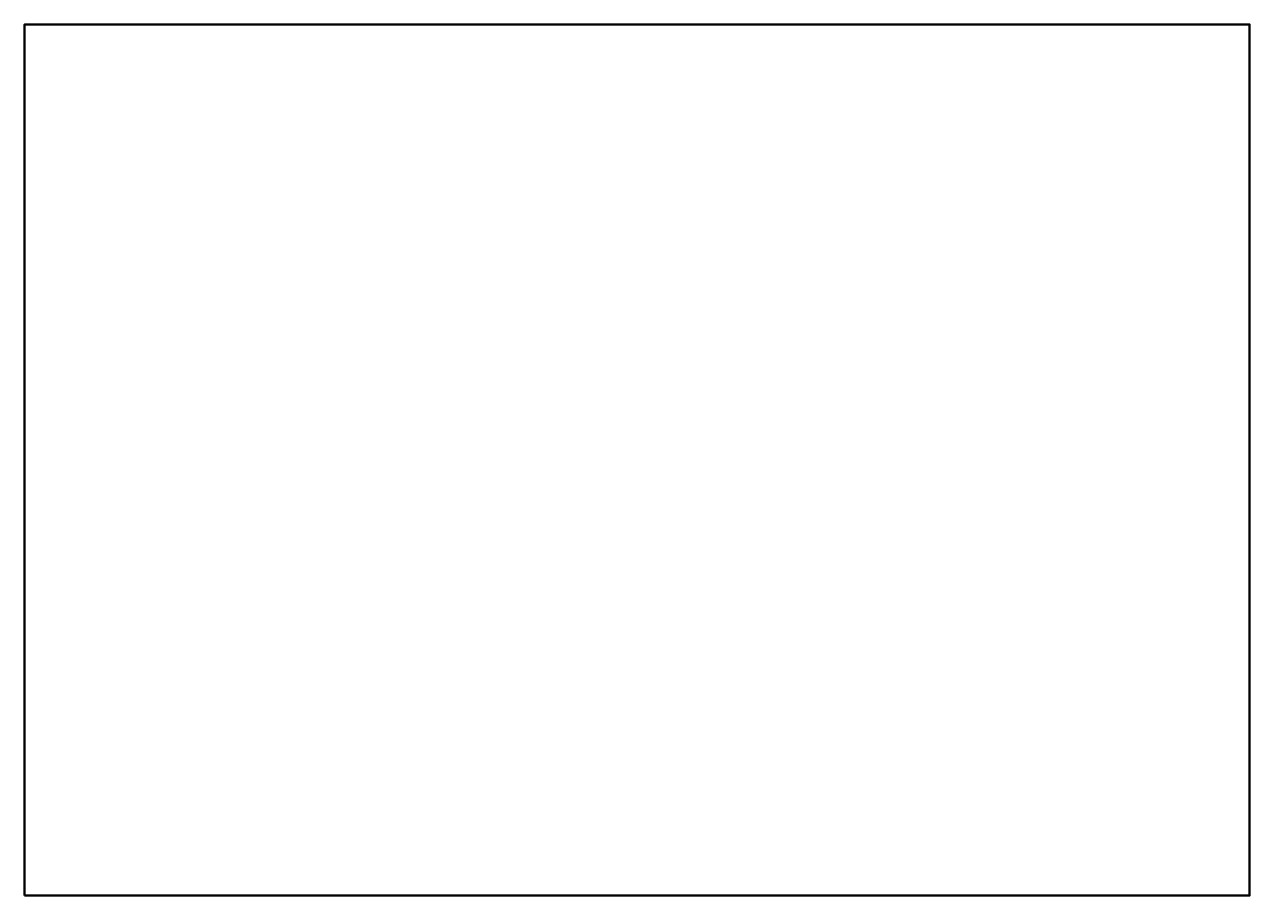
# Paper-space layout 'A0' of a CAD drawing. Header units: millimetres. Extents: x 25 to 1179, y 10 to 831.
import ezdxf

# ---------------------------------------------------------------- set-up
doc = ezdxf.new("R2010")
doc.units = ezdxf.units.MM
doc.header["$LTSCALE"] = 10
doc.layers.add('1_vidljiva', color=7, linetype='Continuous', lineweight=50)

psp = doc.layouts.new('A0')

# ---------------------------------------------------------------- linework, layer by layer
at = {"layer": '1_vidljiva'}
psp.add_lwpolyline([(25, 10), (1179, 10), (1179, 831), (25, 831)], close=True, dxfattribs=at)

doc.saveas('drawing.dxf')
